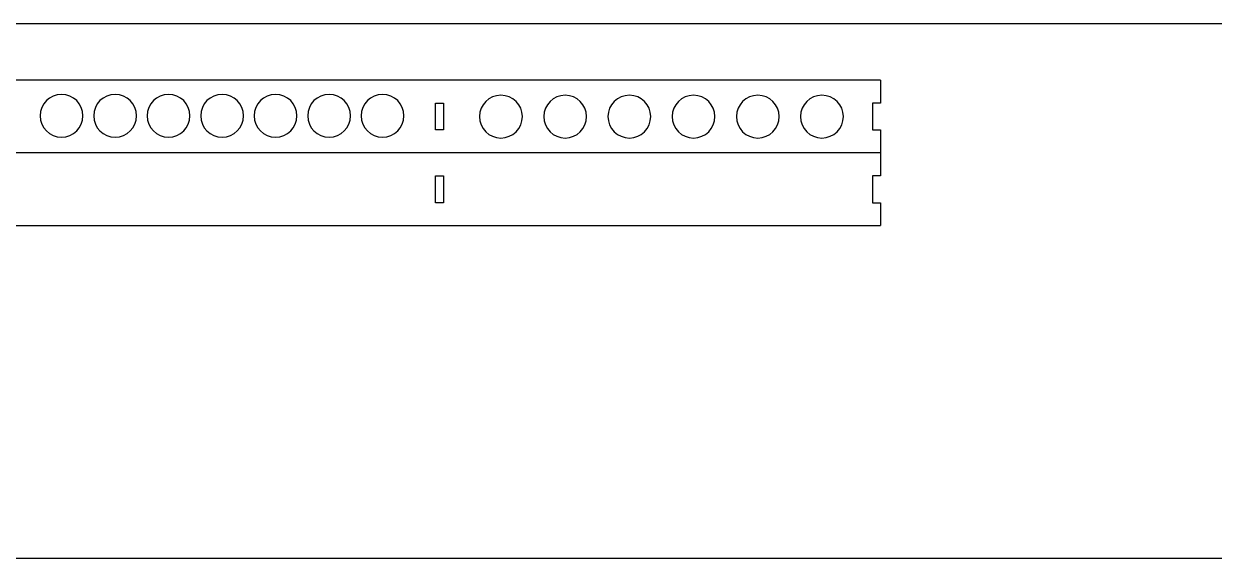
# Model space of a CAD drawing. Header units: inches. Extents: x 14 to 1585, y 4 to 1231.
# Drawn here: x 633.5 to 856, y 646.9 to 746.9 of the extents above; entities that cross this region are included whole.
import ezdxf

# ---------------------------------------------------------------- set-up
doc = ezdxf.new("R2010")
doc.units = ezdxf.units.IN
doc.header["$MEASUREMENT"] = 0

# ---------------------------------------------------------------- blocks, each defined once
blk = doc.blocks.new('*U5')
blk.add_circle((0, 0), 4)
blk = doc.blocks.new('*U6')
at = {"color": 0, "linetype": 'ByBlock', "lineweight": -2, "transparency": 16777216}
for p in [(0, 0), (12, 0), (24, 0), (36, 0), (48, 0), (60, 0)]:
    blk.add_blockref('*U5', p, dxfattribs=at)
blk = doc.blocks.new('*U7')
blk.add_circle((0, 0), 4)
blk = doc.blocks.new('*U8')
at = {"color": 0, "linetype": 'ByBlock', "lineweight": -2, "transparency": 16777216}
for p in [(0, 0), (10, 0), (20, 0), (30, 0), (40, 0), (50, 0), (60, 0)]:
    blk.add_blockref('*U7', p, dxfattribs=at)

msp = doc.modelspace()

# ---------------------------------------------------------------- linework, layer by layer
for p, q in [((1095.31, 746.94), (95.34, 746.94)), ((793.64, 736.37), (101.21, 736.37)), ((793.64, 736.37), (793.64, 732.07)), ((710.43, 729.57), (710.43, 732.07)), ((710.43, 732.07), (711.93, 732.07)), ((711.93, 732.07), (711.93, 727.07)), ((793.64, 732.07), (792.14, 732.07)), ((792.14, 732.07), (792.14, 727.07)), ((710.43, 727.07), (710.43, 729.57)), ((711.93, 727.07), (710.43, 727.07)), ((792.14, 727.07), (793.64, 727.07)), ((793.64, 727.07), (793.64, 722.77)), ((793.64, 722.77), (101.21, 722.77)), ((793.64, 722.77), (793.64, 718.47)), ((710.43, 715.97), (710.43, 718.47)), ((710.43, 718.47), (711.93, 718.47)), ((711.93, 718.47), (711.93, 713.47)), ((793.64, 718.47), (792.14, 718.47)), ((792.14, 718.47), (792.14, 713.47)), ((710.43, 713.47), (710.43, 715.97)), ((711.93, 713.47), (710.43, 713.47)), ((792.14, 713.47), (793.64, 713.47)), ((793.64, 713.47), (793.64, 709.17)), ((101.21, 709.17), (793.64, 709.17)), ((95.31, 646.94), (1095.31, 646.94))]:
    msp.add_line(p, q)

# ---------------------------------------------------------------- block references
at = {"xscale": -1}
for name, p in [('*U8', (700.54, 729.73)), ('*U6', (782.67, 729.57))]:
    msp.add_blockref(name, p, dxfattribs=at)

doc.saveas('drawing.dxf')
